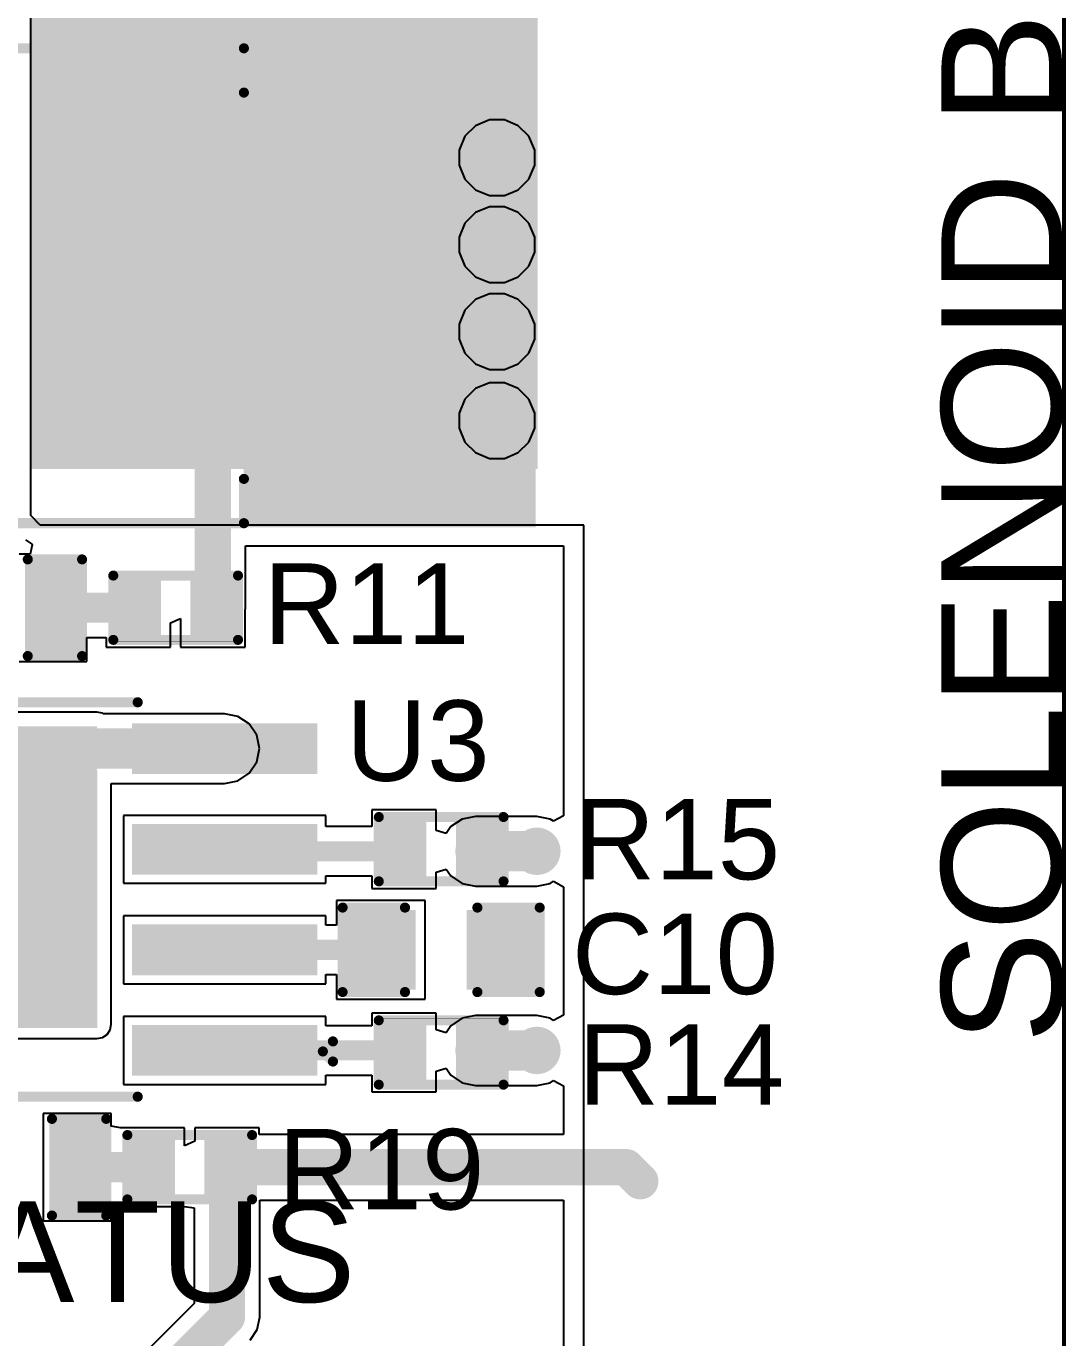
# Model space of a CAD drawing. Header units: millimetres. Extents: x 0.2 to 61.8, y 0.1 to 56.6.
# Drawn here: x 48.66 to 61.77, y 27.84 to 44.4 of the extents above; entities that cross this region are included whole.
import ezdxf

# ---------------------------------------------------------------- set-up
doc = ezdxf.new("R2010")
doc.units = ezdxf.units.MM
for name, color, linetype in [('BottomLayer', 5, 'Continuous'), ('BottomSolder', 6, 'Continuous'), ('TopLayer', 1, 'Continuous'), ('TopOverlay', 2, 'Continuous'), ('TopPaste', 8, 'Continuous'), ('TopSolder', 216, 'Continuous'), ('ViaHoleLayer', 16, 'Continuous')]:
    doc.layers.add(name, color=color, linetype=linetype)
doc.styles.add('Arial', font='', dxfattribs={"height": 0.2})
doc.styles.get('Arial').set_extended_font_data('Arial')

# ---------------------------------------------------------------- blocks, each defined once
blk = doc.blocks.new('R___0402_1')
at = {"layer": 'TopLayer'}
for points in [[(-0.699, -0.318), (-0.699, 0.318), (-0.241, 0.318), (-0.241, -0.318)], [(0.241, -0.318), (0.241, 0.318), (0.699, 0.318), (0.699, -0.318)]]:
    blk.add_hatch(color=1, dxfattribs=at).paths.add_polyline_path(points)
at = {"layer": 'TopPaste'}
for points in [[(-0.699, -0.318), (-0.699, 0.318), (-0.241, 0.318), (-0.241, -0.318)], [(0.241, -0.318), (0.241, 0.318), (0.699, 0.318), (0.699, -0.318)]]:
    blk.add_hatch(color=8, dxfattribs=at).paths.add_polyline_path(points)
at = {"layer": 'TopSolder'}
for points in [[(-0.754, -0.373), (-0.754, 0.373), (-0.186, 0.373), (-0.186, -0.373)], [(0.186, -0.373), (0.186, 0.373), (0.754, 0.373), (0.754, -0.373)]]:
    blk.add_hatch(color=216, dxfattribs=at).paths.add_polyline_path(points)
at = {"layer": 'TopOverlay'}
for points, const_width in [([(-0.787, 0.406), (0.787, 0.406)], 0.127), ([(-0.787, -0.406), (-0.787, 0.406)], 0.127), ([(0.787, -0.406), (0.787, 0.406)], 0.127), ([(-0.787, -0.406), (0.787, -0.406)], 0.127), ([(-0.813, -0.432), (0.813, -0.432)], 0.00323)]:
    blk.add_lwpolyline(points, dxfattribs=dict(at, const_width=const_width))
for points, const_width in [([(-0.819, 0.406, 1), (-0.756, 0.406, 1)], 0.0635), ([(-0.819, 0.406, 1), (-0.756, 0.406, 1)], 0.0635), ([(0.756, 0.406, 1), (0.819, 0.406, 1)], 0.0635), ([(0.756, 0.406, 1), (0.819, 0.406, 1)], 0.0635), ([(-0.819, -0.406, 1), (-0.756, -0.406, 1)], 0.0635), ([(-0.819, -0.406, 1), (-0.756, -0.406, 1)], 0.0635), ([(-0.814, -0.432, 1), (-0.812, -0.432, 1)], 0.00161), ([(0.756, -0.406, 1), (0.819, -0.406, 1)], 0.0635), ([(0.756, -0.406, 1), (0.819, -0.406, 1)], 0.0635), ([(0.812, -0.432, 1), (0.814, -0.432, 1)], 0.00161)]:
    blk.add_lwpolyline(points, format="xyb", close=True, dxfattribs=dict(at, const_width=const_width))
blk = doc.blocks.new('LED_0603_2')
at = {"layer": 'TopLayer'}
for points in [[(-1, 0.5), (-0.5, 0.5), (-0.5, -0.5), (-1, -0.5)], [(0.5, 0.5), (1, 0.5), (1, -0.5), (0.5, -0.5)]]:
    blk.add_hatch(color=1, dxfattribs=at).paths.add_polyline_path(points)
at = {"layer": 'TopOverlay'}
blk.add_hatch(color=2, dxfattribs=at).paths.add_polyline_path([(1.118, -0.66), (1.753, -0.66), (1.753, 0.66), (1.118, 0.66)])
at = {"layer": 'TopPaste'}
for points in [[(-1, 0.5), (-0.5, 0.5), (-0.5, -0.5), (-1, -0.5)], [(0.5, 0.5), (1, 0.5), (1, -0.5), (0.5, -0.5)]]:
    blk.add_hatch(color=8, dxfattribs=at).paths.add_polyline_path(points)
at = {"layer": 'TopSolder'}
for points in [[(-1.102, 0.602), (-0.398, 0.602), (-0.398, -0.602), (-1.102, -0.602)], [(0.398, 0.602), (1.102, 0.602), (1.102, -0.602), (0.398, -0.602)]]:
    blk.add_hatch(color=216, dxfattribs=at).paths.add_polyline_path(points)
at = {"layer": 'TopOverlay', "const_width": 0.127}
for points in [[(-1.118, 0.61), (-1.118, -0.61)], [(-0.432, 0.61), (-1.118, 0.61)], [(1.118, 0.61), (0.432, 0.61)], [(1.118, 0.61), (1.118, -0.61)], [(-0.432, -0.61), (-1.118, -0.61)], [(1.118, -0.61), (0.432, -0.61)]]:
    blk.add_lwpolyline(points, dxfattribs=at)
at = {"layer": 'TopOverlay', "const_width": 0.0635}
for points in [[(-1.149, 0.61, 1), (-1.086, 0.61, 1)], [(-1.149, 0.61, 1), (-1.086, 0.61, 1)], [(-0.464, 0.61, 1), (-0.4, 0.61, 1)], [(0.4, 0.61, 1), (0.464, 0.61, 1)], [(1.086, 0.61, 1), (1.149, 0.61, 1)], [(1.086, 0.61, 1), (1.149, 0.61, 1)], [(-1.149, -0.61, 1), (-1.086, -0.61, 1)], [(-1.149, -0.61, 1), (-1.086, -0.61, 1)], [(-0.464, -0.61, 1), (-0.4, -0.61, 1)], [(0.4, -0.61, 1), (0.464, -0.61, 1)], [(1.086, -0.61, 1), (1.149, -0.61, 1)], [(1.086, -0.61, 1), (1.149, -0.61, 1)]]:
    blk.add_lwpolyline(points, format="xyb", close=True, dxfattribs=at)
blk = doc.blocks.new('SO_8_PWRPD_4')
at = {"layer": 'TopLayer'}
for points in [[(-3.975, 2.155), (-1.775, 2.155), (-1.775, 1.655), (-3.975, 1.655)], [(1.775, 2.155), (3.975, 2.155), (3.975, 1.655), (1.775, 1.655)], [(-1.2, 1.55), (1.2, 1.55), (1.2, -1.55), (-1.2, -1.55)], [(-3.975, 0.885), (-1.775, 0.885), (-1.775, 0.385), (-3.975, 0.385)], [(1.775, 0.885), (3.975, 0.885), (3.975, 0.385), (1.775, 0.385)], [(-3.975, -0.385), (-1.775, -0.385), (-1.775, -0.885), (-3.975, -0.885)], [(1.775, -0.385), (3.975, -0.385), (3.975, -0.885), (1.775, -0.885)], [(-3.975, -1.655), (-1.775, -1.655), (-1.775, -2.155), (-3.975, -2.155)], [(1.775, -1.655), (3.975, -1.655), (3.975, -2.155), (1.775, -2.155)]]:
    blk.add_hatch(color=1, dxfattribs=at).paths.add_polyline_path(points)
at = {"layer": 'TopPaste'}
for points in [[(-3.975, 2.155), (-1.775, 2.155), (-1.775, 1.655), (-3.975, 1.655)], [(1.775, 2.155), (3.975, 2.155), (3.975, 1.655), (1.775, 1.655)], [(-1.2, 1.55), (1.2, 1.55), (1.2, -1.55), (-1.2, -1.55)], [(-3.975, 0.885), (-1.775, 0.885), (-1.775, 0.385), (-3.975, 0.385)], [(1.775, 0.885), (3.975, 0.885), (3.975, 0.385), (1.775, 0.385)], [(-3.975, -0.385), (-1.775, -0.385), (-1.775, -0.885), (-3.975, -0.885)], [(1.775, -0.385), (3.975, -0.385), (3.975, -0.885), (1.775, -0.885)], [(-3.975, -1.655), (-1.775, -1.655), (-1.775, -2.155), (-3.975, -2.155)], [(1.775, -1.655), (3.975, -1.655), (3.975, -2.155), (1.775, -2.155)]]:
    blk.add_hatch(color=8, dxfattribs=at).paths.add_polyline_path(points)
at = {"layer": 'TopSolder'}
for points in [[(-4.045, 2.225), (-1.705, 2.225), (-1.705, 1.585), (-4.045, 1.585)], [(1.705, 2.225), (4.045, 2.225), (4.045, 1.585), (1.705, 1.585)], [(-1.27, 1.62), (1.27, 1.62), (1.27, -1.62), (-1.27, -1.62)], [(-4.045, 0.955), (-1.705, 0.955), (-1.705, 0.315), (-4.045, 0.315)], [(1.705, 0.955), (4.045, 0.955), (4.045, 0.315), (1.705, 0.315)], [(-4.045, -0.315), (-1.705, -0.315), (-1.705, -0.955), (-4.045, -0.955)], [(1.705, -0.315), (4.045, -0.315), (4.045, -0.955), (1.705, -0.955)], [(-4.045, -1.585), (-1.705, -1.585), (-1.705, -2.225), (-4.045, -2.225)], [(1.705, -1.585), (4.045, -1.585), (4.045, -2.225), (1.705, -2.225)]]:
    blk.add_hatch(color=216, dxfattribs=at).paths.add_polyline_path(points)
at = {"layer": 'TopOverlay', "const_width": 0.127}
for points in [[(1.727, 2.489), (-1.778, 2.489)], [(-4.243, 2.045), (-4.243, 1.791)], [(-4.116, 1.918), (-4.243, 2.045)], [(-4.116, 1.918), (-4.243, 1.791)], [(1.727, -2.489), (-1.778, -2.489)]]:
    blk.add_lwpolyline(points, dxfattribs=at)
at = {"layer": 'TopOverlay', "const_width": 0.0635}
for points in [[(-1.81, 2.489, 1), (-1.746, 2.489, 1)], [(1.695, 2.489, 1), (1.759, 2.489, 1)], [(-4.275, 2.045, 1), (-4.211, 2.045, 1)], [(-4.275, 2.045, 1), (-4.211, 2.045, 1)], [(-4.275, 1.791, 1), (-4.211, 1.791, 1)], [(-4.275, 1.791, 1), (-4.211, 1.791, 1)], [(-4.148, 1.918, 1), (-4.084, 1.918, 1)], [(-4.148, 1.918, 1), (-4.084, 1.918, 1)], [(-1.81, -2.489, 1), (-1.746, -2.489, 1)], [(1.695, -2.489, 1), (1.759, -2.489, 1)]]:
    blk.add_lwpolyline(points, format="xyb", close=True, dxfattribs=at)
blk = doc.blocks.new('R___0402_9')
at = {"layer": 'TopLayer'}
for points in [[(-0.699, -0.318), (-0.699, 0.318), (-0.241, 0.318), (-0.241, -0.318)], [(0.241, -0.318), (0.241, 0.318), (0.699, 0.318), (0.699, -0.318)]]:
    blk.add_hatch(color=1, dxfattribs=at).paths.add_polyline_path(points)
at = {"layer": 'TopPaste'}
for points in [[(-0.699, -0.318), (-0.699, 0.318), (-0.241, 0.318), (-0.241, -0.318)], [(0.241, -0.318), (0.241, 0.318), (0.699, 0.318), (0.699, -0.318)]]:
    blk.add_hatch(color=8, dxfattribs=at).paths.add_polyline_path(points)
at = {"layer": 'TopSolder'}
for points in [[(-0.754, -0.373), (-0.754, 0.373), (-0.186, 0.373), (-0.186, -0.373)], [(0.186, -0.373), (0.186, 0.373), (0.754, 0.373), (0.754, -0.373)]]:
    blk.add_hatch(color=216, dxfattribs=at).paths.add_polyline_path(points)
at = {"layer": 'TopOverlay'}
for points, const_width in [([(0.787, 0.406), (-0.787, 0.406)], 0.127), ([(-0.787, 0.406), (-0.787, -0.406)], 0.127), ([(0.787, 0.406), (0.787, -0.406)], 0.127), ([(0.787, -0.406), (-0.787, -0.406)], 0.127), ([(0.813, -0.432), (-0.813, -0.432)], 0.00323)]:
    blk.add_lwpolyline(points, dxfattribs=dict(at, const_width=const_width))
for points, const_width in [([(-0.819, 0.406, 1), (-0.756, 0.406, 1)], 0.0635), ([(-0.819, 0.406, 1), (-0.756, 0.406, 1)], 0.0635), ([(0.756, 0.406, 1), (0.819, 0.406, 1)], 0.0635), ([(0.756, 0.406, 1), (0.819, 0.406, 1)], 0.0635), ([(-0.819, -0.406, 1), (-0.756, -0.406, 1)], 0.0635), ([(-0.819, -0.406, 1), (-0.756, -0.406, 1)], 0.0635), ([(-0.814, -0.432, 1), (-0.812, -0.432, 1)], 0.00161), ([(0.756, -0.406, 1), (0.819, -0.406, 1)], 0.0635), ([(0.756, -0.406, 1), (0.819, -0.406, 1)], 0.0635), ([(0.812, -0.432, 1), (0.814, -0.432, 1)], 0.00161)]:
    blk.add_lwpolyline(points, format="xyb", close=True, dxfattribs=dict(at, const_width=const_width))
blk = doc.blocks.new('R___0402_13')
at = {"layer": 'TopLayer'}
for points in [[(-0.699, -0.318), (-0.699, 0.318), (-0.241, 0.318), (-0.241, -0.318)], [(0.241, -0.318), (0.241, 0.318), (0.699, 0.318), (0.699, -0.318)]]:
    blk.add_hatch(color=1, dxfattribs=at).paths.add_polyline_path(points)
at = {"layer": 'TopPaste'}
for points in [[(-0.699, -0.318), (-0.699, 0.318), (-0.241, 0.318), (-0.241, -0.318)], [(0.241, -0.318), (0.241, 0.318), (0.699, 0.318), (0.699, -0.318)]]:
    blk.add_hatch(color=8, dxfattribs=at).paths.add_polyline_path(points)
at = {"layer": 'TopSolder'}
for points in [[(-0.754, -0.373), (-0.754, 0.373), (-0.186, 0.373), (-0.186, -0.373)], [(0.186, -0.373), (0.186, 0.373), (0.754, 0.373), (0.754, -0.373)]]:
    blk.add_hatch(color=216, dxfattribs=at).paths.add_polyline_path(points)
at = {"layer": 'TopOverlay'}
for points, const_width in [([(0.787, 0.406), (-0.787, 0.406)], 0.127), ([(-0.787, 0.406), (-0.787, -0.406)], 0.127), ([(0.787, 0.406), (0.787, -0.406)], 0.127), ([(0.787, -0.406), (-0.787, -0.406)], 0.127), ([(0.813, -0.432), (-0.813, -0.432)], 0.00323)]:
    blk.add_lwpolyline(points, dxfattribs=dict(at, const_width=const_width))
for points, const_width in [([(-0.819, 0.406, 1), (-0.756, 0.406, 1)], 0.0635), ([(-0.819, 0.406, 1), (-0.756, 0.406, 1)], 0.0635), ([(0.756, 0.406, 1), (0.819, 0.406, 1)], 0.0635), ([(0.756, 0.406, 1), (0.819, 0.406, 1)], 0.0635), ([(-0.819, -0.406, 1), (-0.756, -0.406, 1)], 0.0635), ([(-0.819, -0.406, 1), (-0.756, -0.406, 1)], 0.0635), ([(-0.814, -0.432, 1), (-0.812, -0.432, 1)], 0.00161), ([(0.756, -0.406, 1), (0.819, -0.406, 1)], 0.0635), ([(0.756, -0.406, 1), (0.819, -0.406, 1)], 0.0635), ([(0.812, -0.432, 1), (0.814, -0.432, 1)], 0.00161)]:
    blk.add_lwpolyline(points, format="xyb", close=True, dxfattribs=dict(at, const_width=const_width))
blk = doc.blocks.new('R___0402_14')
at = {"layer": 'TopLayer'}
for points in [[(-0.699, -0.318), (-0.699, 0.318), (-0.241, 0.318), (-0.241, -0.318)], [(0.241, -0.318), (0.241, 0.318), (0.699, 0.318), (0.699, -0.318)]]:
    blk.add_hatch(color=1, dxfattribs=at).paths.add_polyline_path(points)
at = {"layer": 'TopPaste'}
for points in [[(-0.699, -0.318), (-0.699, 0.318), (-0.241, 0.318), (-0.241, -0.318)], [(0.241, -0.318), (0.241, 0.318), (0.699, 0.318), (0.699, -0.318)]]:
    blk.add_hatch(color=8, dxfattribs=at).paths.add_polyline_path(points)
at = {"layer": 'TopSolder'}
for points in [[(-0.754, -0.373), (-0.754, 0.373), (-0.186, 0.373), (-0.186, -0.373)], [(0.186, -0.373), (0.186, 0.373), (0.754, 0.373), (0.754, -0.373)]]:
    blk.add_hatch(color=216, dxfattribs=at).paths.add_polyline_path(points)
at = {"layer": 'TopOverlay'}
for points, const_width in [([(0.787, 0.406), (-0.787, 0.406)], 0.127), ([(-0.787, 0.406), (-0.787, -0.406)], 0.127), ([(0.787, 0.406), (0.787, -0.406)], 0.127), ([(0.787, -0.406), (-0.787, -0.406)], 0.127), ([(0.813, -0.432), (-0.813, -0.432)], 0.00323)]:
    blk.add_lwpolyline(points, dxfattribs=dict(at, const_width=const_width))
for points, const_width in [([(-0.819, 0.406, 1), (-0.756, 0.406, 1)], 0.0635), ([(-0.819, 0.406, 1), (-0.756, 0.406, 1)], 0.0635), ([(0.756, 0.406, 1), (0.819, 0.406, 1)], 0.0635), ([(0.756, 0.406, 1), (0.819, 0.406, 1)], 0.0635), ([(-0.819, -0.406, 1), (-0.756, -0.406, 1)], 0.0635), ([(-0.819, -0.406, 1), (-0.756, -0.406, 1)], 0.0635), ([(-0.814, -0.432, 1), (-0.812, -0.432, 1)], 0.00161), ([(0.756, -0.406, 1), (0.819, -0.406, 1)], 0.0635), ([(0.756, -0.406, 1), (0.819, -0.406, 1)], 0.0635), ([(0.812, -0.432, 1), (0.814, -0.432, 1)], 0.00161)]:
    blk.add_lwpolyline(points, format="xyb", close=True, dxfattribs=dict(at, const_width=const_width))
blk = doc.blocks.new('LED_0603_29')
at = {"layer": 'TopLayer'}
for points in [[(-1, 0.5), (-0.5, 0.5), (-0.5, -0.5), (-1, -0.5)], [(0.5, 0.5), (1, 0.5), (1, -0.5), (0.5, -0.5)]]:
    blk.add_hatch(color=1, dxfattribs=at).paths.add_polyline_path(points)
at = {"layer": 'TopOverlay'}
blk.add_hatch(color=2, dxfattribs=at).paths.add_polyline_path([(1.118, -0.66), (1.753, -0.66), (1.753, 0.66), (1.118, 0.66)])
at = {"layer": 'TopPaste'}
for points in [[(-1, 0.5), (-0.5, 0.5), (-0.5, -0.5), (-1, -0.5)], [(0.5, 0.5), (1, 0.5), (1, -0.5), (0.5, -0.5)]]:
    blk.add_hatch(color=8, dxfattribs=at).paths.add_polyline_path(points)
at = {"layer": 'TopSolder'}
for points in [[(-1.102, 0.602), (-0.398, 0.602), (-0.398, -0.602), (-1.102, -0.602)], [(0.398, 0.602), (1.102, 0.602), (1.102, -0.602), (0.398, -0.602)]]:
    blk.add_hatch(color=216, dxfattribs=at).paths.add_polyline_path(points)
at = {"layer": 'TopOverlay', "const_width": 0.127}
for points in [[(-1.118, 0.61), (-1.118, -0.61)], [(-0.432, 0.61), (-1.118, 0.61)], [(1.118, 0.61), (0.432, 0.61)], [(1.118, 0.61), (1.118, -0.61)], [(-0.432, -0.61), (-1.118, -0.61)], [(1.118, -0.61), (0.432, -0.61)]]:
    blk.add_lwpolyline(points, dxfattribs=at)
at = {"layer": 'TopOverlay', "const_width": 0.0635}
for points in [[(-1.149, 0.61, 1), (-1.086, 0.61, 1)], [(-1.149, 0.61, 1), (-1.086, 0.61, 1)], [(-0.464, 0.61, 1), (-0.4, 0.61, 1)], [(0.4, 0.61, 1), (0.464, 0.61, 1)], [(1.086, 0.61, 1), (1.149, 0.61, 1)], [(1.086, 0.61, 1), (1.149, 0.61, 1)], [(-1.149, -0.61, 1), (-1.086, -0.61, 1)], [(-1.149, -0.61, 1), (-1.086, -0.61, 1)], [(-0.464, -0.61, 1), (-0.4, -0.61, 1)], [(0.4, -0.61, 1), (0.464, -0.61, 1)], [(1.086, -0.61, 1), (1.149, -0.61, 1)], [(1.086, -0.61, 1), (1.149, -0.61, 1)]]:
    blk.add_lwpolyline(points, format="xyb", close=True, dxfattribs=at)
blk = doc.blocks.new('SMC_44')
at = {"layer": 'TopLayer'}
for points in [[(-6, 2.15), (-1.9, 2.15), (-1.9, -2.15), (-6, -2.15)], [(1.9, 2.15), (6, 2.15), (6, -2.15), (1.9, -2.15)]]:
    blk.add_hatch(color=1, dxfattribs=at).paths.add_polyline_path(points)
at = {"layer": 'TopOverlay'}
for points in [[(-7.238, 2.235), (-3.555, 2.235), (-3.555, 3.048), (-7.238, 3.048)], [(-7.238, -2.261), (-6.095, -2.261), (-6.095, 2.26), (-7.238, 2.26)], [(-7.238, -3.048), (-3.555, -3.048), (-3.555, -2.236), (-7.238, -2.236)]]:
    blk.add_hatch(color=2, dxfattribs=at).paths.add_polyline_path(points)
at = {"layer": 'TopPaste'}
for points in [[(-6, 2.15), (-1.9, 2.15), (-1.9, -2.15), (-6, -2.15)], [(1.9, 2.15), (6, 2.15), (6, -2.15), (1.9, -2.15)]]:
    blk.add_hatch(color=8, dxfattribs=at).paths.add_polyline_path(points)
at = {"layer": 'TopSolder'}
for points in [[(-6.102, 2.252), (-1.798, 2.252), (-1.798, -2.252), (-6.102, -2.252)], [(1.798, 2.252), (6.102, 2.252), (6.102, -2.252), (1.798, -2.252)]]:
    blk.add_hatch(color=216, dxfattribs=at).paths.add_polyline_path(points)
at = {"layer": 'TopOverlay', "const_width": 0.127}
for points in [[(-3.556, 2.997), (-3.556, 2.438)], [(3.581, 2.997), (-3.556, 2.997)], [(3.581, 2.997), (3.581, 2.438)], [(-3.556, -2.438), (-3.556, -2.997)], [(3.581, -2.438), (3.581, -2.997)], [(3.581, -2.997), (-3.556, -2.997)]]:
    blk.add_lwpolyline(points, dxfattribs=at)
at = {"layer": 'TopOverlay', "const_width": 0.0635}
for points in [[(-3.588, 2.997, 1), (-3.524, 2.997, 1)], [(-3.588, 2.997, 1), (-3.524, 2.997, 1)], [(3.55, 2.997, 1), (3.613, 2.997, 1)], [(3.55, 2.997, 1), (3.613, 2.997, 1)], [(-3.588, 2.438, 1), (-3.524, 2.438, 1)], [(3.55, 2.438, 1), (3.613, 2.438, 1)], [(-3.588, -2.438, 1), (-3.524, -2.438, 1)], [(3.55, -2.438, 1), (3.613, -2.438, 1)], [(-3.588, -2.997, 1), (-3.524, -2.997, 1)], [(-3.588, -2.997, 1), (-3.524, -2.997, 1)], [(3.55, -2.997, 1), (3.613, -2.997, 1)], [(3.55, -2.997, 1), (3.613, -2.997, 1)]]:
    blk.add_lwpolyline(points, format="xyb", close=True, dxfattribs=at)
blk = doc.blocks.new('C___0603_51')
at = {"layer": 'TopLayer'}
for points in [[(-0.381, 0.445), (-0.381, -0.445), (-1.143, -0.445), (-1.143, 0.445)], [(1.143, 0.445), (1.143, -0.445), (0.381, -0.445), (0.381, 0.445)]]:
    blk.add_hatch(color=1, dxfattribs=at).paths.add_polyline_path(points)
at = {"layer": 'TopPaste'}
for points in [[(-0.381, 0.445), (-0.381, -0.445), (-1.143, -0.445), (-1.143, 0.445)], [(1.143, 0.445), (1.143, -0.445), (0.381, -0.445), (0.381, 0.445)]]:
    blk.add_hatch(color=8, dxfattribs=at).paths.add_polyline_path(points)
at = {"layer": 'TopSolder'}
for points in [[(-0.321, 0.504), (-0.321, -0.504), (-1.203, -0.504), (-1.203, 0.504)], [(1.203, 0.504), (1.203, -0.504), (0.321, -0.504), (0.321, 0.504)]]:
    blk.add_hatch(color=216, dxfattribs=at).paths.add_polyline_path(points)
at = {"layer": 'TopOverlay', "const_width": 0.127}
for points in [[(-0.457, 0.533), (-1.245, 0.533)], [(-1.245, 0.533), (-1.245, -0.533)], [(1.245, 0.533), (0.457, 0.533)], [(1.245, 0.533), (1.245, -0.533)], [(-0.457, -0.533), (-1.245, -0.533)], [(1.245, -0.533), (0.457, -0.533)]]:
    blk.add_lwpolyline(points, dxfattribs=at)
at = {"layer": 'TopOverlay', "const_width": 0.0635}
for points in [[(-1.276, 0.533, 1), (-1.213, 0.533, 1)], [(-1.276, 0.533, 1), (-1.213, 0.533, 1)], [(-0.489, 0.533, 1), (-0.425, 0.533, 1)], [(0.425, 0.533, 1), (0.489, 0.533, 1)], [(1.213, 0.533, 1), (1.276, 0.533, 1)], [(1.213, 0.533, 1), (1.276, 0.533, 1)], [(-1.276, -0.533, 1), (-1.213, -0.533, 1)], [(-1.276, -0.533, 1), (-1.213, -0.533, 1)], [(-0.489, -0.533, 1), (-0.425, -0.533, 1)], [(0.425, -0.533, 1), (0.489, -0.533, 1)], [(1.213, -0.533, 1), (1.276, -0.533, 1)], [(1.213, -0.533, 1), (1.276, -0.533, 1)]]:
    blk.add_lwpolyline(points, format="xyb", close=True, dxfattribs=at)

msp = doc.modelspace()

# ---------------------------------------------------------------- hatches: boundary and pattern name
at = {"layer": 'BottomLayer'}
h = msp.add_hatch(color=5, dxfattribs=at)
edge = h.paths.add_edge_path()
edge.add_arc((54.602, 42.738), 0.3, 0, 360)
h = msp.add_hatch(color=5, dxfattribs=at)
edge = h.paths.add_edge_path()
edge.add_arc((54.602, 41.641), 0.3, 0, 360)
h = msp.add_hatch(color=5, dxfattribs=at)
edge = h.paths.add_edge_path()
edge.add_arc((54.602, 40.543), 0.3, 0, 360)
h = msp.add_hatch(color=5, dxfattribs=at)
edge = h.paths.add_edge_path()
edge.add_arc((54.602, 39.421), 0.3, 0, 360)
h = msp.add_hatch(color=5, dxfattribs=at)
edge = h.paths.add_edge_path()
edge.add_arc((48.968, 34.417), 0.3, 0, 360)
h = msp.add_hatch(color=5, dxfattribs=at)
edge = h.paths.add_edge_path()
edge.add_arc((55.107, 33.985), 0.3, 0, 360)
h = msp.add_hatch(color=5, dxfattribs=at)
edge = h.paths.add_edge_path()
edge.add_arc((48.968, 32.334), 0.3, 0, 360)
h = msp.add_hatch(color=5, dxfattribs=at)
edge = h.paths.add_edge_path()
edge.add_arc((55.107, 31.471), 0.3, 0, 360)
at = {"layer": 'BottomSolder'}
h = msp.add_hatch(color=6, dxfattribs=at)
edge = h.paths.add_edge_path()
edge.add_arc((54.602, 42.738), 0.252, 0, 360)
h = msp.add_hatch(color=6, dxfattribs=at)
edge = h.paths.add_edge_path()
edge.add_arc((54.602, 41.641), 0.252, 0, 360)
h = msp.add_hatch(color=6, dxfattribs=at)
edge = h.paths.add_edge_path()
edge.add_arc((54.602, 40.543), 0.252, 0, 360)
h = msp.add_hatch(color=6, dxfattribs=at)
edge = h.paths.add_edge_path()
edge.add_arc((54.602, 39.421), 0.252, 0, 360)
h = msp.add_hatch(color=6, dxfattribs=at)
edge = h.paths.add_edge_path()
edge.add_arc((48.968, 34.417), 0.252, 0, 360)
h = msp.add_hatch(color=6, dxfattribs=at)
edge = h.paths.add_edge_path()
edge.add_arc((55.107, 33.985), 0.15, 0, 360)
h = msp.add_hatch(color=6, dxfattribs=at)
edge = h.paths.add_edge_path()
edge.add_arc((48.968, 32.334), 0.252, 0, 360)
h = msp.add_hatch(color=6, dxfattribs=at)
edge = h.paths.add_edge_path()
edge.add_arc((55.107, 31.471), 0.15, 0, 360)
at = {"layer": 'TopLayer'}
for points in [[(48.717, 49.454), (48.717, 38.811), (55.118, 38.811), (55.118, 49.454)], [(47.063, 31.801), (49.553, 31.801), (49.553, 35.56), (47.063, 35.56)]]:
    msp.add_hatch(color=1, dxfattribs=at).paths.add_polyline_path(points)
h = msp.add_hatch(color=1, dxfattribs=at)
edge = h.paths.add_edge_path()
edge.add_arc((54.602, 42.738), 0.3, 0, 360)
h = msp.add_hatch(color=1, dxfattribs=at)
edge = h.paths.add_edge_path()
edge.add_arc((54.602, 41.641), 0.3, 0, 360)
h = msp.add_hatch(color=1, dxfattribs=at)
edge = h.paths.add_edge_path()
edge.add_arc((54.602, 40.543), 0.3, 0, 360)
h = msp.add_hatch(color=1, dxfattribs=at)
edge = h.paths.add_edge_path()
edge.add_arc((54.602, 39.421), 0.3, 0, 360)
h = msp.add_hatch(color=1, dxfattribs=at)
edge = h.paths.add_edge_path()
edge.add_arc((48.968, 34.417), 0.3, 0, 360)
h = msp.add_hatch(color=1, dxfattribs=at)
edge = h.paths.add_edge_path()
edge.add_arc((55.107, 33.985), 0.3, 0, 360)
h = msp.add_hatch(color=1, dxfattribs=at)
edge = h.paths.add_edge_path()
edge.add_arc((48.968, 32.334), 0.3, 0, 360)
h = msp.add_hatch(color=1, dxfattribs=at)
edge = h.paths.add_edge_path()
edge.add_arc((55.107, 31.471), 0.3, 0, 360)
at = {"layer": 'TopSolder'}
h = msp.add_hatch(color=216, dxfattribs=at)
edge = h.paths.add_edge_path()
edge.add_arc((54.602, 42.738), 0.252, 0, 360)
h = msp.add_hatch(color=216, dxfattribs=at)
edge = h.paths.add_edge_path()
edge.add_arc((54.602, 41.641), 0.252, 0, 360)
h = msp.add_hatch(color=216, dxfattribs=at)
edge = h.paths.add_edge_path()
edge.add_arc((54.602, 40.543), 0.252, 0, 360)
h = msp.add_hatch(color=216, dxfattribs=at)
edge = h.paths.add_edge_path()
edge.add_arc((54.602, 39.421), 0.252, 0, 360)
h = msp.add_hatch(color=216, dxfattribs=at)
edge = h.paths.add_edge_path()
edge.add_arc((48.968, 34.417), 0.252, 0, 360)
h = msp.add_hatch(color=216, dxfattribs=at)
edge = h.paths.add_edge_path()
edge.add_arc((55.107, 33.985), 0.15, 0, 360)
h = msp.add_hatch(color=216, dxfattribs=at)
edge = h.paths.add_edge_path()
edge.add_arc((48.968, 32.334), 0.252, 0, 360)
h = msp.add_hatch(color=216, dxfattribs=at)
edge = h.paths.add_edge_path()
edge.add_arc((55.107, 31.471), 0.15, 0, 360)
at = {"layer": 'ViaHoleLayer'}
h = msp.add_hatch(color=16, dxfattribs=at)
edge = h.paths.add_edge_path()
edge.add_arc((54.602, 42.738), 0.15, 0, 360)
h = msp.add_hatch(color=16, dxfattribs=at)
edge = h.paths.add_edge_path()
edge.add_arc((54.602, 41.641), 0.15, 0, 360)
h = msp.add_hatch(color=16, dxfattribs=at)
edge = h.paths.add_edge_path()
edge.add_arc((54.602, 40.543), 0.15, 0, 360)
h = msp.add_hatch(color=16, dxfattribs=at)
edge = h.paths.add_edge_path()
edge.add_arc((54.602, 39.421), 0.15, 0, 360)
h = msp.add_hatch(color=16, dxfattribs=at)
edge = h.paths.add_edge_path()
edge.add_arc((48.968, 34.417), 0.15, 0, 360)
h = msp.add_hatch(color=16, dxfattribs=at)
edge = h.paths.add_edge_path()
edge.add_arc((55.107, 33.985), 0.15, 0, 360)
h = msp.add_hatch(color=16, dxfattribs=at)
edge = h.paths.add_edge_path()
edge.add_arc((48.968, 32.334), 0.15, 0, 360)
h = msp.add_hatch(color=16, dxfattribs=at)
edge = h.paths.add_edge_path()
edge.add_arc((55.107, 31.471), 0.15, 0, 360)

# ---------------------------------------------------------------- linework, layer by layer
at = {"layer": 'BottomLayer'}
for p, q in [((61.747, 53.772), (61.747, 0.127)), ((54.507, 43.216), (54.331, 43.143)), ((54.697, 43.216), (54.507, 43.216)), ((54.873, 43.143), (54.697, 43.216)), ((54.331, 43.143), (54.197, 43.009)), ((55.007, 43.009), (54.873, 43.143)), ((54.197, 43.009), (54.124, 42.833)), ((55.08, 42.833), (55.007, 43.009)), ((54.124, 42.833), (54.124, 42.643)), ((55.08, 42.643), (55.08, 42.833)), ((54.124, 42.643), (54.197, 42.467)), ((55.007, 42.467), (55.08, 42.643)), ((54.197, 42.467), (54.331, 42.333)), ((54.873, 42.333), (55.007, 42.467)), ((54.331, 42.333), (54.507, 42.26)), ((54.507, 42.26), (54.697, 42.26)), ((54.697, 42.26), (54.873, 42.333)), ((54.507, 42.119), (54.331, 42.046)), ((54.697, 42.119), (54.507, 42.119)), ((54.873, 42.046), (54.697, 42.119)), ((54.197, 41.911), (54.124, 41.736)), ((54.331, 42.046), (54.197, 41.911)), ((55.007, 41.911), (54.873, 42.046)), ((55.08, 41.736), (55.007, 41.911)), ((54.124, 41.736), (54.124, 41.546)), ((55.08, 41.546), (55.08, 41.736)), ((54.124, 41.546), (54.197, 41.37)), ((55.007, 41.37), (55.08, 41.546)), ((54.197, 41.37), (54.331, 41.236)), ((54.331, 41.236), (54.507, 41.163)), ((54.697, 41.163), (54.873, 41.236)), ((54.873, 41.236), (55.007, 41.37)), ((54.507, 41.163), (54.697, 41.163)), ((54.331, 40.949), (54.197, 40.814)), ((54.507, 41.021), (54.331, 40.949)), ((54.697, 41.021), (54.507, 41.021)), ((54.873, 40.949), (54.697, 41.021)), ((55.007, 40.814), (54.873, 40.949)), ((54.197, 40.814), (54.124, 40.639)), ((55.08, 40.639), (55.007, 40.814)), ((54.124, 40.639), (54.124, 40.448)), ((55.08, 40.448), (55.08, 40.639)), ((54.124, 40.448), (54.197, 40.273)), ((55.007, 40.273), (55.08, 40.448)), ((54.197, 40.273), (54.331, 40.138)), ((54.873, 40.138), (55.007, 40.273)), ((54.331, 40.138), (54.507, 40.066)), ((54.507, 40.066), (54.697, 40.066)), ((54.697, 40.066), (54.873, 40.138)), ((54.507, 39.899), (54.331, 39.826)), ((54.697, 39.899), (54.507, 39.899)), ((54.873, 39.826), (54.697, 39.899)), ((54.331, 39.826), (54.197, 39.691)), ((55.007, 39.691), (54.873, 39.826)), ((54.197, 39.691), (54.124, 39.516)), ((55.08, 39.516), (55.007, 39.691)), ((54.124, 39.516), (54.124, 39.326)), ((55.08, 39.326), (55.08, 39.516)), ((54.124, 39.326), (54.197, 39.15)), ((55.007, 39.15), (55.08, 39.326)), ((54.197, 39.15), (54.331, 39.016)), ((54.873, 39.016), (55.007, 39.15)), ((54.331, 39.016), (54.507, 38.943)), ((54.507, 38.943), (54.697, 38.943)), ((54.697, 38.943), (54.873, 39.016))]:
    msp.add_line(p, q, dxfattribs=at)
at = {"layer": 'TopLayer'}
for p, q in [((61.773, 53.772), (61.773, 0.33)), ((48.717, 38.223), (48.717, 49.83)), ((48.834, 38.1), (48.717, 38.223)), ((51.43, 38.1), (48.834, 38.1)), ((55.094, 38.1), (51.43, 38.1)), ((55.702, 38.1), (55.094, 38.1)), ((55.702, 5.613), (55.702, 38.1)), ((48.651, 37.917), (48.69, 37.891)), ((48.69, 37.891), (48.728, 37.864)), ((48.733, 37.854), (48.709, 37.736)), ((48.728, 37.864), (48.731, 37.863)), ((48.731, 37.863), (48.733, 37.854)), ((51.43, 37.059), (51.43, 37.841)), ((51.43, 37.841), (55.094, 37.841)), ((55.094, 37.841), (55.443, 37.841)), ((55.443, 37.841), (55.443, 34.432)), ((48.709, 37.736), (48.569, 37.736)), ((50.483, 36.868), (50.609, 36.924)), ((50.609, 36.924), (50.609, 36.563)), ((51.422, 37.019), (51.43, 37.059)), ((51.422, 36.563), (51.422, 37.019)), ((50.483, 36.563), (50.483, 36.868)), ((49.425, 36.381), (49.425, 36.683)), ((49.425, 36.683), (49.67, 36.683)), ((49.67, 36.683), (49.67, 36.563)), ((49.67, 36.563), (50.483, 36.563)), ((50.609, 36.563), (51.422, 36.563)), ((48.569, 36.381), (49.425, 36.381)), ((49.553, 35.741), (47.063, 35.741)), ((49.622, 35.727), (49.553, 35.741)), ((49.632, 35.721), (49.622, 35.727)), ((51.164, 35.721), (49.632, 35.721)), ((51.332, 35.687), (51.164, 35.721)), ((51.475, 35.592), (51.332, 35.687)), ((51.57, 35.449), (51.475, 35.592)), ((51.604, 35.281), (51.57, 35.449)), ((51.57, 35.112), (51.604, 35.281)), ((51.475, 34.969), (51.57, 35.112)), ((51.332, 34.874), (51.475, 34.969)), ((49.734, 31.801), (49.734, 34.84)), ((49.734, 34.84), (51.164, 34.84)), ((51.164, 34.84), (51.332, 34.874)), ((52.441, 34.438), (49.886, 34.438)), ((49.886, 34.438), (49.886, 33.583)), ((52.441, 34.296), (52.441, 34.438)), ((53.835, 34.506), (53.022, 34.506)), ((53.022, 34.506), (53.022, 34.296)), ((53.835, 34.248), (53.835, 34.506)), ((53.022, 34.296), (52.441, 34.296)), ((54.021, 34.297), (53.962, 34.209)), ((54.164, 34.392), (54.021, 34.297)), ((54.332, 34.425), (54.164, 34.392)), ((55.107, 34.425), (54.332, 34.425)), ((55.275, 34.392), (55.107, 34.425)), ((55.316, 34.365), (55.275, 34.392)), ((55.443, 34.432), (55.316, 34.365)), ((53.962, 34.209), (53.835, 34.248)), ((52.441, 33.583), (52.441, 33.674)), ((52.441, 33.674), (53.022, 33.674)), ((53.022, 33.674), (53.022, 33.515)), ((53.835, 33.723), (53.962, 33.761)), ((53.835, 33.515), (53.835, 33.723)), ((53.962, 33.761), (54.021, 33.674)), ((54.021, 33.674), (54.164, 33.578)), ((55.275, 33.578), (55.316, 33.606)), ((55.316, 33.606), (55.443, 33.538)), ((49.886, 33.583), (52.441, 33.583)), ((53.022, 33.515), (53.835, 33.515)), ((54.164, 33.578), (54.332, 33.545)), ((54.332, 33.545), (55.107, 33.545)), ((55.107, 33.545), (55.275, 33.578)), ((55.443, 33.538), (55.443, 31.918)), ((53.696, 33.363), (52.578, 33.363)), ((52.578, 33.363), (52.578, 33.051)), ((53.696, 32.118), (53.696, 33.363)), ((52.441, 33.168), (49.886, 33.168)), ((49.886, 33.168), (49.886, 32.313)), ((52.441, 33.051), (52.441, 33.168)), ((52.578, 33.051), (52.441, 33.051)), ((49.886, 32.313), (52.441, 32.313)), ((52.441, 32.313), (52.441, 32.43)), ((52.441, 32.43), (52.578, 32.43)), ((52.578, 32.43), (52.578, 32.118)), ((52.578, 32.118), (53.696, 32.118)), ((49.72, 31.731), (49.734, 31.801)), ((52.441, 31.898), (49.886, 31.898)), ((49.886, 31.898), (49.886, 31.043)), ((52.441, 31.781), (52.441, 31.898)), ((53.835, 31.941), (53.022, 31.941)), ((53.022, 31.941), (53.022, 31.781)), ((53.835, 31.733), (53.835, 31.941)), ((54.164, 31.877), (54.021, 31.782)), ((54.332, 31.911), (54.164, 31.877)), ((55.107, 31.911), (54.332, 31.911)), ((55.275, 31.877), (55.107, 31.911)), ((55.316, 31.85), (55.275, 31.877)), ((55.443, 31.918), (55.316, 31.85)), ((47.063, 31.62), (49.553, 31.62)), ((49.553, 31.62), (49.622, 31.633)), ((49.622, 31.633), (49.681, 31.673)), ((49.681, 31.673), (49.72, 31.731)), ((53.022, 31.781), (52.441, 31.781)), ((53.962, 31.695), (53.835, 31.733)), ((54.021, 31.782), (53.962, 31.695)), ((52.441, 31.043), (52.441, 31.16)), ((52.441, 31.16), (53.022, 31.16)), ((53.022, 31.16), (53.022, 30.95)), ((53.835, 31.208), (53.962, 31.247)), ((53.835, 30.95), (53.835, 31.208)), ((53.962, 31.247), (54.021, 31.159)), ((54.021, 31.159), (54.164, 31.064)), ((49.886, 31.043), (52.441, 31.043)), ((54.164, 31.064), (54.332, 31.03)), ((54.332, 31.03), (55.107, 31.03)), ((55.107, 31.03), (55.275, 31.064)), ((55.275, 31.064), (55.316, 31.091)), ((55.316, 31.091), (55.443, 31.023)), ((55.443, 31.023), (55.443, 30.412)), ((53.022, 30.95), (53.835, 30.95)), ((49.73, 30.675), (48.874, 30.675)), ((48.874, 30.675), (48.874, 29.32)), ((49.73, 30.515), (49.73, 30.675)), ((49.848, 30.493), (49.73, 30.515)), ((50.66, 30.493), (49.848, 30.493)), ((49.848, 30.493), (49.848, 30.493)), ((50.66, 30.265), (50.66, 30.493)), ((51.6, 30.493), (50.787, 30.493)), ((50.787, 30.493), (50.787, 30.324)), ((51.6, 30.412), (51.6, 30.493)), ((50.787, 30.324), (50.66, 30.265)), ((55.443, 30.412), (51.6, 30.412)), ((49.73, 29.479), (49.848, 29.502)), ((49.73, 29.32), (49.73, 29.479)), ((49.848, 29.502), (49.848, 29.502)), ((49.848, 29.502), (50.652, 29.502)), ((50.652, 29.502), (50.66, 29.502)), ((50.66, 29.502), (50.779, 29.483)), ((50.779, 29.483), (50.779, 28.277)), ((51.608, 28.105), (51.608, 29.583)), ((51.608, 29.583), (55.443, 29.583)), ((55.443, 29.583), (55.443, 21.479)), ((48.874, 29.32), (49.73, 29.32)), ((50.779, 28.277), (50.146, 27.643)), ((51.577, 27.947), (51.608, 28.105)), ((51.487, 27.812), (51.577, 27.947))]:
    msp.add_line(p, q, dxfattribs=at)
for points, const_width in [([(50.851, 39.954), (51.016, 39.789)], 0.457), ([(51.016, 37.059), (51.016, 39.789)], 0.457), ([(48.959, 37.059), (50.076, 37.059)], 0.381), ([(49.222, 35.281), (51.164, 35.281)], 0.508), ([(51.189, 33.985), (53.392, 33.985)], 0.254), ([(54.332, 33.985), (55.107, 33.985)], 0.508), ([(51.164, 32.741), (53.075, 32.741)], 0.254), ([(54.332, 31.471), (55.107, 31.471)], 0.508), ([(51.164, 31.471), (53.291, 31.471)], 0.254), ([(49.366, 29.997), (50.33, 29.997)], 0.381), ([(51.194, 28.105), (51.194, 29.997)], 0.457), ([(51.194, 29.997), (56.236, 29.997)], 0.457), ([(56.236, 29.997), (56.413, 29.82)], 0.457), ([(50.317, 27.229), (51.194, 28.105)], 0.457)]:
    msp.add_lwpolyline(points, dxfattribs=dict(at, const_width=const_width))
for points, const_width in [([(50.736, 39.954, 1), (50.965, 39.954, 1)], 0.229), ([(50.902, 39.789, 1), (51.13, 39.789, 1)], 0.229), ([(50.902, 39.789, 1), (51.13, 39.789, 1)], 0.229), ([(48.864, 37.059, 1), (49.054, 37.059, 1)], 0.191), ([(49.981, 37.059, 1), (50.171, 37.059, 1)], 0.191), ([(50.902, 37.059, 1), (51.13, 37.059, 1)], 0.229), ([(49.095, 35.281, 1), (49.349, 35.281, 1)], 0.254), ([(51.037, 35.281, 1), (51.291, 35.281, 1)], 0.254), ([(51.125, 33.985, 1), (51.252, 33.985, 1)], 0.127), ([(53.329, 33.985, 1), (53.456, 33.985, 1)], 0.127), ([(54.205, 33.985, 1), (54.459, 33.985, 1)], 0.254), ([(54.98, 33.985, 1), (55.234, 33.985, 1)], 0.254), ([(51.1, 32.741, 1), (51.227, 32.741, 1)], 0.127), ([(53.011, 32.741, 1), (53.138, 32.741, 1)], 0.127), ([(54.205, 31.471, 1), (54.459, 31.471, 1)], 0.254), ([(54.98, 31.471, 1), (55.234, 31.471, 1)], 0.254), ([(51.1, 31.471, 1), (51.227, 31.471, 1)], 0.127), ([(53.227, 31.471, 1), (53.354, 31.471, 1)], 0.127), ([(49.27, 29.997, 1), (49.461, 29.997, 1)], 0.191), ([(50.235, 29.997, 1), (50.425, 29.997, 1)], 0.191), ([(51.079, 29.997, 1), (51.308, 29.997, 1)], 0.229), ([(51.079, 29.997, 1), (51.308, 29.997, 1)], 0.229), ([(56.121, 29.997, 1), (56.35, 29.997, 1)], 0.229), ([(56.121, 29.997, 1), (56.35, 29.997, 1)], 0.229), ([(56.299, 29.82, 1), (56.528, 29.82, 1)], 0.229), ([(51.079, 28.105, 1), (51.308, 28.105, 1)], 0.229), ([(51.079, 28.105, 1), (51.308, 28.105, 1)], 0.229)]:
    msp.add_lwpolyline(points, format="xyb", close=True, dxfattribs=dict(at, const_width=const_width))

# ---------------------------------------------------------------- block references
at = {"rotation": 180}
for name, p in [('SMC_44', (47.852, 41.123)), ('LED_0603_2', (48.247, 37.059)), ('SO_8_PWRPD_4', (48.289, 33.376)), ('R___0402_13', (53.899, 34.011)), ('C___0603_51', (53.899, 32.741)), ('R___0402_14', (53.899, 31.445)), ('LED_0603_29', (48.552, 29.997)), ('R___0402_9', (50.724, 29.997))]:
    msp.add_blockref(name, p, dxfattribs=at)
msp.add_blockref('R___0402_1', (50.546, 37.059))

# ---------------------------------------------------------------- texts
at = {"layer": 'TopOverlay', "style": 'Arial'}
for s, height, rotation, p in [('SOLENOID BOARD - v1.0', 1.524, 90, (61.739, 31.556)), ('STATUS', 1.27, 360, (45.819, 28.295))]:
    msp.add_text(s, height=height, rotation=rotation, dxfattribs=at).set_placement(p)
for s, p in [('R11', (51.655, 36.602)), ('U3', (52.697, 34.874)), ('R15', (55.576, 33.63)), ('C10', (55.55, 32.182)), ('R14', (55.626, 30.785)), ('R19', (51.842, 29.464))]:
    msp.add_text(s, height=1.016, dxfattribs=at).set_placement(p)

doc.saveas('drawing.dxf')
